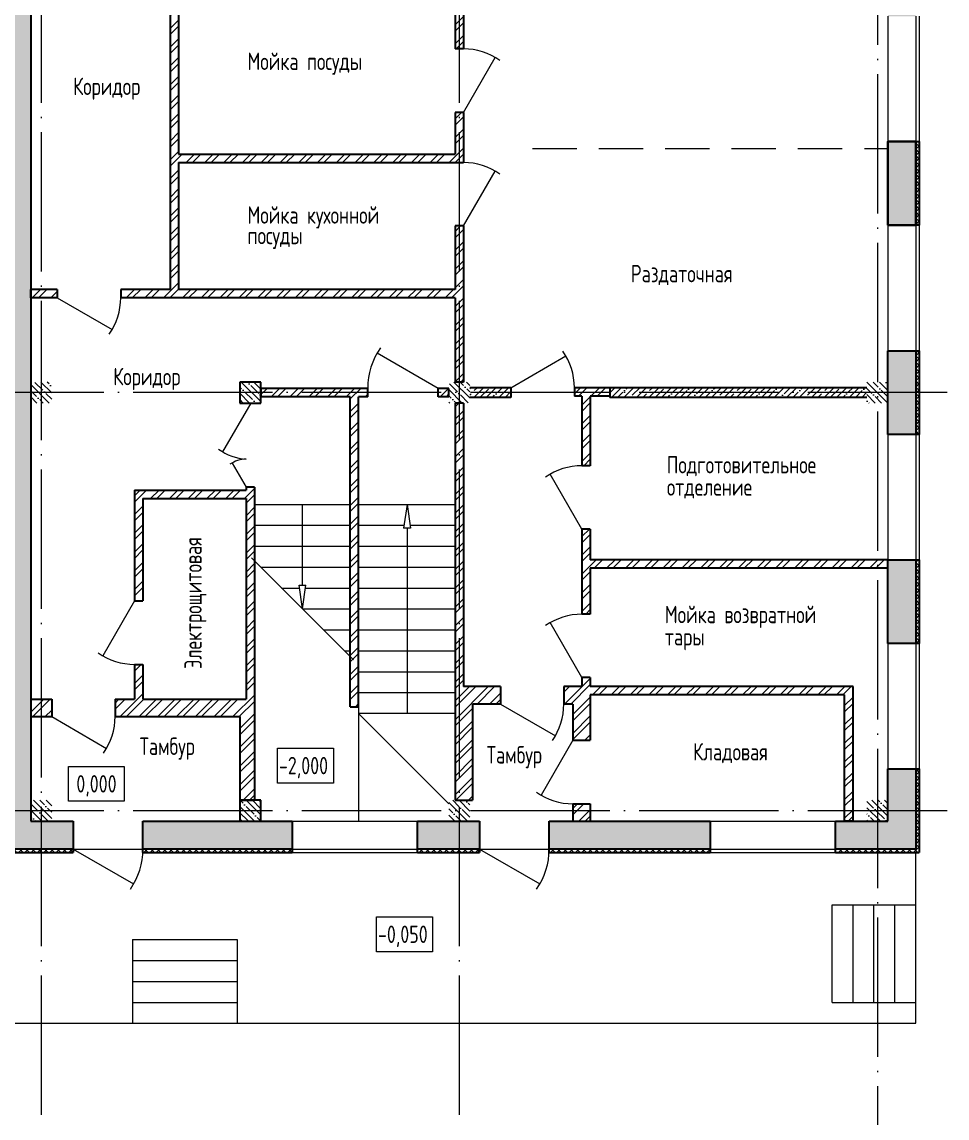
# Model space of a CAD drawing. Extents: x -965262 to 1142518, y -357520 to 71675.
# Drawn here: x 113675 to 126953, y -227562 to -211834 of the extents above; entities that cross this region are included whole.
import ezdxf

# ---------------------------------------------------------------- set-up
doc = ezdxf.new("R2010")
doc.units = 0
doc.header["$LTSCALE"] = 10
doc.linetypes.add('DOTE', pattern=[2.42, 2, -0.2, 0.02, -0.2])
doc.linetypes.add('невидимая', pattern=[9.525, 6.35, -3.175])
doc.layers.get('0').update_dxf_attribs({"linetype": 'CONTINUOUS', "lineweight": 30})
doc.layers.add('DOTE', color=7, linetype='DOTE', lineweight=9)
doc.styles.add('GOST 2.304', font='isocpeur.ttf', dxfattribs={"width": 0.75, "height": 250})
pattern_1 = [(135, (79670.67, -272886.6), (-44.90128, -44.90128), []), (225, (79670.67, -272886.6), (44.90128, -44.90128), [])]
pattern_2 = [(135, (79670.67, -272886.6), (-89.80256, -89.80256), []), (135, (79670.67, -272796.8), (-89.80256, -89.80256), [158.75, -31.75, 0, -31.75])]

msp = doc.modelspace()

# ---------------------------------------------------------------- hatches: boundary and pattern name
at = {"lineweight": 15}
h = msp.add_hatch(dxfattribs=at)
h.set_pattern_fill('ANSI35', scale=40, style=0)
h.set_pattern_definition([(45, (79670.67, -272886.6), (-179.6051, 179.6051), []), (45, (79850.27, -272886.6), (-179.6051, 179.6051), [317.5, -63.5, 0, -63.5])])
h.paths.add_polyline_path([(123552.6, -223302.1), (123399.4, -223302.1), (121242.6, -223307.6), (121242.6, -223702.1), (123552.6, -223702.1)])
h.paths.add_polyline_path([(114412.6, -223702.1), (113422.6, -223702.1), (113422.6, -198602.1), (114502.9, -198602.1), (114502.9, -199002.1), (113802.6, -199002.1), (113802.6, -223302.1), (114412.6, -223302.1)])
h.paths.add_polyline_path([(115412.6, -223702.1), (117552.6, -223702.1), (117552.6, -223302.1), (115412.6, -223302.1)])
h.paths.add_polyline_path([(119352.6, -223707.6), (120242.6, -223702.1), (120242.6, -223302.1), (119352.6, -223307.6)])
h.paths.add_polyline_path([(125352.6, -223702.1), (125352.6, -223302.1), (126102.6, -223302.1), (126102.6, -222552.3), (126502.6, -222552.3), (126502.6, -223701.7), (125352.6, -223702.1)])
h.paths.add_polyline_path([(126102.6, -220752.1), (126502.6, -220752.1), (126502.6, -219552.1), (126102.6, -219552.1)])
h.paths.add_polyline_path([(126102.6, -217752.3), (126502.6, -217752.3), (126502.6, -216552.3), (126102.6, -216552.3)])
h.paths.add_polyline_path([(126102.6, -214752.3), (126502.6, -214752.3), (126502.6, -213552.3), (126102.6, -213552.3)])
h.paths.add_polyline_path([(126102.6, -211752.3), (126502.6, -211752.3), (126502.6, -210552.3), (126102.6, -210552.3)])
h.paths.add_polyline_path([(126102.6, -208752.1), (126502.6, -208752.1), (126502.6, -207552.1), (126102.6, -207552.1)])
h.paths.add_polyline_path([(126102.6, -205752.1), (126502.6, -205752.1), (126502.6, -204552.1), (126102.6, -204552.1)])
h.paths.add_polyline_path([(126102.6, -202752.1), (126502.6, -202752.1), (126502.6, -201552.1), (126102.6, -201552.1)])
h.paths.add_polyline_path([(126102.6, -199752.3), (126102.6, -199002.1), (125351.8, -199002.1), (125352.6, -198602.1), (126502.6, -198602.1), (126502.6, -199752.1), (126102.6, -199752.1)])
h.paths.add_polyline_path([(122351.8, -199002.1), (123551.8, -199002.1), (123551.8, -198602.1), (122351.8, -198602.1)])
h.paths.add_polyline_path([(115402.9, -198997.6), (120552.6, -198997.6), (120552.6, -198602.1), (115402.9, -198602.1)])
h = msp.add_hatch(dxfattribs=at)
h.set_pattern_fill('ANSI32', scale=20, style=0)
h.set_pattern_definition([(45, (-359605.78, -304776.27), (-134.70384, 134.70384), []), (45, (-359515.98, -304776.27), (-134.70384, 134.70384), [])])
h.paths.add_polyline_path([(126102.6, -221371.7), (125602.6, -221371.7), (125602.6, -221491.7), (126102.6, -221491.7)])
h.paths.add_polyline_path([(125602.6, -221491.7), (125482.6, -221491.7), (125482.6, -223302.1), (125602.6, -223302.1)])
h.paths.add_polyline_path([(115012.6, -204732.1), (115002.6, -204732.1), (115002.6, -204852.1), (115012.6, -204852.1)], flags=16)
h.paths.add_polyline_path([(115422.6, -204946.9), (115302.6, -204946.9), (115302.6, -205016.9), (115422.6, -205016.9)], flags=17)
h.paths.add_polyline_path([(118542.6, -207842.1), (118497.6, -207842.1), (118497.6, -207862.1), (118542.6, -207862.1)], flags=16)
h.paths.add_polyline_path([(118542.6, -207777.1), (118497.6, -207777.1), (118497.6, -207797.1), (118542.6, -207797.1)], flags=17)
h.paths.add_polyline_path([(118662.6, -207987.1), (118542.6, -207987.1), (118542.6, -208007.1), (118662.6, -208007.1)], flags=17)
h.paths.add_polyline_path([(118662.6, -205251.1), (118542.6, -205251.1), (118542.6, -205262.1), (118662.6, -205262.1)], flags=17)
h.paths.add_polyline_path([(121712.6, -217082.1), (121603.6, -217082.1), (121603.6, -217202.1), (121712.6, -217202.1)])
h.paths.add_polyline_path([(121832.6, -220331.7), (121712.6, -220331.7), (121712.6, -220461.7), (121832.6, -220461.7)], flags=17)
h.paths.add_polyline_path([(121832.6, -221241.7), (121712.6, -221241.7), (121712.6, -221371.7), (121832.6, -221371.7)])
h.paths.add_polyline_path([(120672.6, -221371.7), (120542.6, -221371.7), (120542.6, -221621.7), (120672.6, -221621.7)], flags=17)
h.paths.add_polyline_path([(121582.6, -221371.7), (121452.6, -221371.7), (121452.6, -221621.7), (121582.6, -221621.7)])
h.paths.add_polyline_path([(121832.6, -222142.1), (121582.6, -222142.1), (121582.6, -222392.1), (121832.6, -222392.1)], flags=17)
h.paths.add_polyline_path([(121832.6, -223052.1), (121582.6, -223052.1), (121582.6, -223302.1), (121832.6, -223302.1)])
h.paths.add_polyline_path([(115412.6, -220072.1), (115292.6, -220072.1), (115292.6, -220142.1), (115412.6, -220142.1)], flags=17)
h.paths.add_polyline_path([(120142.6, -223152.1), (120102.6, -223152.1), (120102.6, -223302.1), (120142.6, -223302.1)], flags=17)
h.paths.add_polyline_path([(120142.6, -223002.1), (120102.6, -223002.1), (120102.6, -223152.1), (120142.6, -223152.1)], flags=17)
h.paths.add_polyline_path([(122113.5, -217202.1), (121832.6, -217202.1), (121832.6, -217222.1), (122113.5, -217222.1)], flags=17)
h.paths.add_polyline_path([(122113.5, -217202.1), (121832.6, -217202.1), (121832.6, -217222.1), (122113.5, -217222.1)], flags=17)
h.paths.add_polyline_path([(122113.5, -217152.1), (121712.6, -217152.1), (121712.6, -217202.1), (122113.5, -217202.1)])
h.paths.add_polyline_path([(122113.5, -217082.1), (121712.6, -217082.1), (121712.6, -217152.1), (122113.5, -217152.1)])
h.paths.add_polyline_path([(120942.4, -210904.1), (120822.4, -210904.1), (120822.4, -211301.7), (120102.6, -211301.7), (120102.6, -211302.1), (119802.6, -211302.1), (119802.6, -211301.7), (115802.6, -211301.7), (115802.6, -215672.1), (115093.1, -215672.1), (115093.1, -215792.1), (119892.6, -215792.1), (119892.6, -217002.1), (120012.6, -217002.1), (120012.6, -215552.1), (120012.6, -214762.1), (119892.6, -214762.1), (119892.6, -215672.1), (115922.6, -215672.1), (115922.6, -213851.7), (120012.6, -213851.7), (120012.6, -213131.7), (119892.6, -213131.7), (119892.6, -213731.7), (115922.6, -213731.7), (115922.6, -211421.7), (119892.6, -211421.7), (119892.6, -212221.7), (120012.6, -212221.7), (120012.6, -211421.7), (120942.4, -211421.7)])
h.paths.add_polyline_path([(114183.1, -215672.1), (113802.6, -215672.1), (113802.6, -215792.1), (114183.1, -215792.1)])
h.paths.add_polyline_path([(118637.6, -217092.1), (117102.6, -217092.1), (117102.6, -217212.1), (118387.6, -217212.1), (118387.6, -221661.7), (118507.6, -221661.7), (118507.6, -217212.1), (118637.6, -217212.1)])
h.paths.add_polyline_path([(117012.6, -218511.7), (116892.6, -218511.7), (116892.6, -218552.1), (115292.6, -218552.1), (115292.6, -220072.1), (115412.6, -220072.1), (115412.6, -218672.1), (116892.6, -218672.1), (116892.6, -221552.1), (115412.6, -221552.1), (115412.6, -221052.1), (115292.6, -221052.1), (115292.6, -221552.1), (115012.6, -221552.1), (115012.6, -221802.1), (116802.6, -221802.1), (116802.6, -223002.1), (117012.6, -223002.1)])
h.paths.add_polyline_path([(120672.6, -221371.7), (120012.6, -221371.7), (120012.6, -217302.1), (119892.6, -217302.1), (119892.6, -223002.1), (120102.6, -223002.1), (120102.6, -223302.1), (120142.6, -223302.1), (120142.6, -221621.7), (120672.6, -221621.7)])
h.paths.add_polyline_path([(119802.6, -217092.1), (119647.6, -217092.1), (119647.6, -217212.1), (119802.6, -217212.1)])
h.paths.add_polyline_path([(120803.5, -217082.1), (120102.6, -217082.1), (120102.6, -217222.1), (120803.5, -217222.1)], flags=17)
h.paths.add_polyline_path([(121832.6, -217222.1), (121712.6, -217222.1), (121712.6, -218201.7), (121832.6, -218201.7)])
h.paths.add_polyline_path([(125802.6, -217082.1), (122113.5, -217082.1), (122113.5, -217222.1), (125802.6, -217222.1)], flags=17)
h.paths.add_polyline_path([(126102.6, -219551.7), (121832.6, -219551.7), (121832.6, -219111.7), (121712.6, -219111.7), (121712.6, -219551.7), (121712.6, -220461.7), (121832.6, -220461.7), (121832.6, -219671.7), (126102.6, -219671.7)])
h.paths.add_polyline_path([(126102.6, -221371.7), (121712.6, -221371.7), (121582.6, -221371.7), (121582.6, -221621.7), (121582.6, -222392.1), (121832.6, -222392.1), (121832.6, -221491.7), (126102.6, -221491.7)])
h.paths.add_polyline_path([(118662.4, -200207.1), (118542.4, -200207.1), (118542.4, -200462.1), (118542.6, -204732.1), (115002.6, -204732.1), (115002.6, -204852.1), (115302.6, -204852.1), (115302.6, -205016.9), (115422.6, -205016.9), (115422.6, -204852.1), (116922.6, -204852.1), (116922.6, -205752.1), (116177.6, -205752.1), (116177.6, -205817.1), (116922.6, -205817.1), (116922.6, -206737.1), (115422.6, -206737.1), (115422.6, -205817.1), (115467.6, -205817.1), (115467.6, -205752.1), (115422.6, -205752.1), (115422.6, -205657.1), (115302.6, -205657.1), (115302.6, -207042.1), (115302.6, -207957.1), (115422.6, -207957.1), (115422.6, -207842.1), (115467.6, -207842.1), (115467.6, -207777.1), (115422.6, -207777.1), (115422.6, -206857.1), (116922.6, -206857.1), (116922.6, -207777.1), (116177.6, -207777.1), (116177.6, -207842.1), (116922.6, -207842.1), (116922.6, -208762.1), (115422.6, -208762.1), (115422.6, -208667.1), (115302.6, -208667.1), (115302.6, -208882.1), (115302.6, -208992.1), (115302.6, -210041.7), (115822.6, -210041.7), (115822.6, -209921.7), (115422.6, -209921.7), (115422.6, -208992.1), (115422.6, -208882.1), (116922.6, -208882.1), (116922.6, -209921.7), (116768.6, -209921.7), (116532.6, -209921.7), (116532.6, -210041.7), (117042.6, -210041.7), (117042.6, -209001.7), (117042.6, -208882.1), (118662.6, -208882.1), (119502.4, -208882.1), (119502.4, -209841.7), (119622.4, -209841.7), (119622.4, -208882.1), (119782.4, -208882.1), (119782.4, -208762.1), (118662.6, -208762.1), (118662.6, -208697.1), (118542.6, -208697.1), (118542.6, -208762.1), (117042.6, -208762.1), (117042.6, -208542.1), (117042.6, -207842.1), (117787.6, -207842.1), (117787.6, -207777.1), (117042.6, -207777.1), (117042.6, -206857.1), (118542.6, -206857.1), (118542.6, -206922.1), (118542.6, -207797.1), (118497.6, -207797.1), (118497.6, -207862.1), (118542.6, -207862.1), (118542.6, -207897.1), (118542.6, -208007.1), (118662.6, -208007.1), (118662.6, -206922.1), (118662.6, -206172.1), (118542.6, -206172.1), (118542.6, -206737.1), (117042.6, -206737.1), (117042.6, -204852.1), (118542.6, -204852.1), (118542.6, -205251.1), (118662.6, -205251.1), (118662.6, -205202.1), (119802.6, -205202.1), (119802.6, -205082.1), (118662.4, -205082.1)])
h.paths.add_polyline_path([(125802.6, -205082.1), (120102.6, -205082.1), (120102.6, -205222.1), (125802.6, -205222.1)], flags=17)
h.paths.add_polyline_path([(120942.4, -205222.1), (120822.4, -205222.1), (120822.4, -206722.1), (120822.4, -208761.7), (120692.4, -208761.7), (120692.4, -208881.7), (120822.4, -208881.7), (120822.4, -209994.1), (120942.4, -209994.1)])
h.paths.add_polyline_path([(118662.4, -199152.1), (118542.4, -199152.1), (118542.4, -199297.1), (118662.4, -199297.1)])
h.paths.add_polyline_path([(118662.4, -199002.1), (118542.4, -199002.1), (118542.4, -199152.1), (118662.4, -199152.1)])
h.paths.add_polyline_path([(113802.6, -221802.1), (113802.6, -221552.1), (114102.6, -221552.1), (114102.6, -221802.1)])
h.paths.add_polyline_path([(122113.5, -217222.1), (122113.5, -217082.1), (125802.6, -217082.1), (125802.6, -217222.1)])
h.paths.add_polyline_path([(120102.6, -217222.1), (120102.6, -217082.1), (120803.5, -217082.1), (120803.5, -217222.1)])
h.paths.add_polyline_path([(120102.6, -205222.1), (120102.6, -205082.1), (125802.6, -205082.1), (125802.6, -205222.1)])
h = msp.add_hatch(dxfattribs=at)
h.set_pattern_fill('ANSI37', scale=20, angle=90, style=0)
h.set_pattern_definition(pattern_1)
h.paths.add_polyline_path([(126552.6, -213552.1), (126502.6, -213552.1), (126502.6, -214752.3), (126552.6, -214752.3)])
h = msp.add_hatch(dxfattribs=at)
h.set_pattern_fill('ANSI37', scale=20, angle=90, style=0)
h.set_pattern_definition(pattern_1)
h.paths.add_polyline_path([(126552.6, -216552.1), (126502.6, -216552.1), (126502.6, -217752.3), (126552.6, -217752.3)])
h = msp.add_hatch(dxfattribs=at)
h.set_pattern_fill('ANSI35', scale=20, angle=90, style=0)
h.set_pattern_definition(pattern_2)
h.paths.add_polyline_path([(113952.6, -217002.1), (113802.6, -217002.1), (113802.6, -217152.1), (113952.6, -217152.1)])
h.paths.add_polyline_path([(113952.6, -217152.1), (113802.6, -217152.1), (113802.6, -217302.1), (113952.6, -217302.1)])
h.paths.add_polyline_path([(114102.6, -217152.1), (113952.6, -217152.1), (113952.6, -217302.1), (114102.6, -217302.1)])
h.paths.add_polyline_path([(114102.6, -217002.1), (113952.6, -217002.1), (113952.6, -217152.1), (114102.6, -217152.1)])
h = msp.add_hatch(dxfattribs=at)
h.set_pattern_fill('ANSI35', scale=20, angle=90, style=0)
h.set_pattern_definition(pattern_2)
h.paths.add_polyline_path([(116952.6, -217002.1), (116802.6, -217002.1), (116802.6, -217152.1), (116952.6, -217152.1)])
h.paths.add_polyline_path([(116952.6, -217152.1), (116802.6, -217152.1), (116802.6, -217302.1), (116952.6, -217302.1)])
h.paths.add_polyline_path([(117102.6, -217152.1), (116952.6, -217152.1), (116952.6, -217302.1), (117102.6, -217302.1)])
h.paths.add_polyline_path([(117102.6, -217002.1), (116952.6, -217002.1), (116952.6, -217152.1), (117102.6, -217152.1)])
h = msp.add_hatch(dxfattribs=at)
h.set_pattern_fill('ANSI35', scale=20, angle=90, style=0)
h.set_pattern_definition(pattern_2)
h.paths.add_polyline_path([(119952.6, -217002.1), (119802.6, -217002.1), (119802.6, -217152.1), (119952.6, -217152.1)])
h.paths.add_polyline_path([(119952.6, -217152.1), (119802.6, -217152.1), (119802.6, -217302.1), (119952.6, -217302.1)])
h.paths.add_polyline_path([(120102.6, -217152.1), (119952.6, -217152.1), (119952.6, -217302.1), (120102.6, -217302.1)])
h.paths.add_polyline_path([(120102.6, -217002.1), (119952.6, -217002.1), (119952.6, -217152.1), (120102.6, -217152.1)])
h = msp.add_hatch(dxfattribs=at)
h.set_pattern_fill('ANSI35', scale=20, angle=90, style=0)
h.set_pattern_definition(pattern_2)
h.paths.add_polyline_path([(125952.6, -217002.1), (125802.6, -217002.1), (125802.6, -217152.1), (125952.6, -217152.1)])
h.paths.add_polyline_path([(125952.6, -217152.1), (125802.6, -217152.1), (125802.6, -217302.1), (125952.6, -217302.1)])
h.paths.add_polyline_path([(126102.6, -217152.1), (125952.6, -217152.1), (125952.6, -217302.1), (126102.6, -217302.1)])
h.paths.add_polyline_path([(126102.6, -217002.1), (125952.6, -217002.1), (125952.6, -217152.1), (126102.6, -217152.1)])
h = msp.add_hatch(dxfattribs=at)
h.set_pattern_fill('ANSI35', scale=20)
h.set_pattern_definition([(45, (120751.29, -217169.02), (-89.8026, 89.8026), []), (45, (120841.09, -217169.02), (-89.8026, 89.8026), [158.75, -31.75, 0, -31.75])])
h.paths.add_polyline_path([(120803.5, -217082.1), (120693.6, -217082.1), (120693.6, -217222.1), (120803.5, -217222.1)], flags=17)
h.paths.add_polyline_path([(120102.6, -217222.1), (120102.6, -217082.1), (120803.5, -217082.1), (120803.5, -217222.1)])
h.paths.add_polyline_path([(122113.5, -217222.1), (122113.5, -217082.1), (125802.6, -217082.1), (125802.6, -217222.1)])
h = msp.add_hatch(dxfattribs=at)
h.set_pattern_fill('ANSI37', scale=20, angle=90, style=0)
h.set_pattern_definition(pattern_1)
h.paths.add_polyline_path([(126552.6, -219552.1), (126502.6, -219552.1), (126502.6, -220752.3), (126552.6, -220752.3)])
h = msp.add_hatch(dxfattribs=at)
h.set_pattern_fill('ANSI37', scale=20, angle=90, style=0)
h.set_pattern_definition(pattern_1)
h.paths.add_polyline_path([(126552.6, -222552.1), (126502.6, -222552.1), (126502.6, -223702.1), (125352.6, -223702.1), (125352.6, -223752.1), (126552.6, -223752.1)])
h = msp.add_hatch(dxfattribs=at)
h.set_pattern_fill('ANSI35', scale=20, angle=90, style=0)
h.set_pattern_definition(pattern_2)
h.paths.add_polyline_path([(113952.6, -223002.1), (113802.6, -223002.1), (113802.6, -223152.1), (113952.6, -223152.1)])
h.paths.add_polyline_path([(113952.6, -223152.1), (113802.6, -223152.1), (113802.6, -223302.1), (113952.6, -223302.1)])
h.paths.add_polyline_path([(114102.6, -223152.1), (113952.6, -223152.1), (113952.6, -223302.1), (114102.6, -223302.1)])
h.paths.add_polyline_path([(114102.6, -223002.1), (113952.6, -223002.1), (113952.6, -223152.1), (114102.6, -223152.1)])
h = msp.add_hatch(dxfattribs=at)
h.set_pattern_fill('ANSI35', scale=20, angle=90, style=0)
h.set_pattern_definition(pattern_2)
h.paths.add_polyline_path([(116952.6, -223002.1), (116802.6, -223002.1), (116802.6, -223152.1), (116952.6, -223152.1)])
h.paths.add_polyline_path([(116952.6, -223152.1), (116802.6, -223152.1), (116802.6, -223302.1), (116952.6, -223302.1)])
h.paths.add_polyline_path([(117102.6, -223152.1), (116952.6, -223152.1), (116952.6, -223302.1), (117102.6, -223302.1)])
h.paths.add_polyline_path([(117102.6, -223002.1), (116952.6, -223002.1), (116952.6, -223152.1), (117102.6, -223152.1)])
h = msp.add_hatch(dxfattribs=at)
h.set_pattern_fill('ANSI35', scale=20, angle=90, style=0)
h.set_pattern_definition(pattern_2)
h.paths.add_polyline_path([(119952.6, -223002.1), (119802.6, -223002.1), (119802.6, -223152.1), (119952.6, -223152.1)])
h.paths.add_polyline_path([(119952.6, -223152.1), (119802.6, -223152.1), (119802.6, -223302.1), (119952.6, -223302.1)])
h.paths.add_polyline_path([(120102.6, -223152.1), (119952.6, -223152.1), (119952.6, -223302.1), (120102.6, -223302.1)])
h.paths.add_polyline_path([(120102.6, -223002.1), (119952.6, -223002.1), (119952.6, -223152.1), (120102.6, -223152.1)])
h = msp.add_hatch(dxfattribs=at)
h.set_pattern_fill('ANSI35', scale=20, angle=90, style=0)
h.set_pattern_definition(pattern_2)
h.paths.add_polyline_path([(125952.6, -223002.1), (125802.6, -223002.1), (125802.6, -223152.1), (125952.6, -223152.1)])
h.paths.add_polyline_path([(125952.6, -223152.1), (125802.6, -223152.1), (125802.6, -223302.1), (125952.6, -223302.1)])
h.paths.add_polyline_path([(126102.6, -223152.1), (125952.6, -223152.1), (125952.6, -223302.1), (126102.6, -223302.1)])
h.paths.add_polyline_path([(126102.6, -223002.1), (125952.6, -223002.1), (125952.6, -223152.1), (126102.6, -223152.1)])
h = msp.add_hatch(dxfattribs=at)
h.set_pattern_fill('ANSI37', scale=20, angle=90, style=0)
h.set_pattern_definition(pattern_1)
h.paths.add_polyline_path([(113332.6, -223752.1), (113332.6, -223652.1), (113422.6, -223652.6), (113422.6, -223702.1), (114412.6, -223702.1), (114412.6, -223752.1), (113332.6, -223752.1)])
h = msp.add_hatch(dxfattribs=at)
h.set_pattern_fill('ANSI37', scale=20, angle=90, style=0)
h.set_pattern_definition(pattern_1)
h.paths.add_polyline_path([(117552.6, -223702.1), (115412.6, -223702.1), (115412.6, -223752.1), (117552.6, -223752.1)])
h = msp.add_hatch(dxfattribs=at)
h.set_pattern_fill('ANSI37', scale=20, angle=90, style=0)
h.set_pattern_definition(pattern_1)
h.paths.add_polyline_path([(119352.6, -223752.1), (120242.6, -223752.1), (120242.6, -223702.1), (119352.6, -223702.1)])
h = msp.add_hatch(dxfattribs=at)
h.set_pattern_fill('ANSI37', scale=20, angle=90, style=0)
h.set_pattern_definition(pattern_1)
h.paths.add_polyline_path([(123552.6, -223702.1), (121242.6, -223702.1), (121242.6, -223752.1), (123552.6, -223752.1)])

# ---------------------------------------------------------------- linework, layer by layer
at = {"color": 7, "extrusion": (0, 0, -1)}
for p, q in [((113802.6, -199002.1, -3259.8), (113802.6, -223302.1, -3259.8)), ((126102.6, -214752.3, -3259.8), (126102.6, -213552.3, -3259.8)), ((126102.6, -213552.3, -3259.8), (126552.6, -213552.3, -1451.3)), ((126502.6, -213552.3, -3259.8), (126502.6, -214752.3, -3259.8)), ((126552.6, -214751.9, -1451.3), (126102.6, -214752.3, -3259.8)), ((126102.6, -217752.3, -3259.8), (126102.6, -216552.3, -3259.8)), ((126102.6, -216552.3, -3259.8), (126552.6, -216552.3, -1451.3)), ((126502.6, -216552.3, -3259.8), (126502.6, -217752.3, -3259.8)), ((126552.6, -217752.3, -1451.3), (126102.6, -217752.3, -3259.8)), ((126102.6, -219552.3, -3259.8), (126552.6, -219551.9, -1451.3)), ((126102.6, -220752.3, -3259.8), (126102.6, -219552.3, -3259.8)), ((126502.6, -219552.3, -3259.8), (126502.6, -220752.3, -3259.8)), ((126552.6, -220752.3, -1451.3), (126102.6, -220752.3, -3259.8)), ((126102.6, -222552.3, -3259.8), (126552.6, -222552.3, -1451.3)), ((126102.6, -223302.1, -3259.8), (126102.6, -222552.3, -3259.8)), ((126502.6, -222552.3, -3259.8), (126502.6, -223702.1, -3259.8)), ((113802.6, -223302.1, -3259.8), (114412.6, -223302.1, -3259.8)), ((114412.6, -223302.1, -3259.8), (114412.6, -223752.1, -1451.3)), ((115412.6, -223752.1, -1451.3), (115412.6, -223302.1, -3259.8)), ((115412.6, -223302.1, -3259.8), (117552.6, -223302.1, -3259.8)), ((117552.6, -223302.1, -3259.8), (117552.6, -223752.1, -1451.3)), ((119352.6, -223752.1, -1451.3), (119352.6, -223302.1, -3259.8)), ((119352.6, -223302.1, -3259.8), (120242.6, -223302.1, -3259.8)), ((120242.6, -223302.1, -3259.8), (120242.6, -223752.1, -1451.3)), ((121242.6, -223752.1, -1451.3), (121242.6, -223302.1, -3259.8)), ((121242.6, -223302.1, -3259.8), (123552.6, -223302.1, -3259.8)), ((123552.6, -223302.1, -3259.8), (123552.6, -223752.1, -1451.3)), ((125352.6, -223302.1, -3259.8), (126102.6, -223302.1, -3259.8)), ((125352.6, -223752.1, -1451.3), (125352.6, -223302.1, -3259.8)), ((114412.6, -223702.1, -3259.8), (113422.6, -223702.1, -3259.8)), ((117552.6, -223702.1, -3259.8), (115412.6, -223702.1, -3259.8)), ((120242.6, -223702.1, -3259.8), (119352.6, -223702.1, -3259.8)), ((123552.6, -223702.1, -3259.8), (121242.6, -223702.1, -3259.8)), ((126502.6, -223702.1, -3259.8), (125352.6, -223702.1, -3259.8))]:
    msp.add_line(p, q, dxfattribs=at)
at = {"color": 7}
for p, q in [((115802.6, -211301.7, -4711.1), (115802.6, -215672.1, -4711.1)), ((115922.6, -211421.7, -4711.1), (115922.6, -213731.7, -4711.1)), ((119892.6, -211421.7, -4711.1), (119892.6, -212221.7, -4711.1)), ((120012.6, -211421.7, -4711.1), (120012.6, -212221.7, -4711.1)), ((120012.6, -212221.7, -4711.1), (119892.6, -212221.7, -4711.1)), ((119892.6, -213131.7, -4711.1), (119892.6, -213731.7, -4711.1)), ((120012.6, -213131.7, -4711.1), (119892.6, -213131.7, -4711.1)), ((120012.6, -213131.7, -4711.1), (120012.6, -213851.7, -4711.1)), ((126502.6, -213552.1, -1451.3), (126502.6, -214752.1, -1451.3)), ((126552.6, -213552.1, -1451.3), (126552.6, -214752.1, -1451.3)), ((115922.6, -213731.7, -4711.1), (119892.6, -213731.7, -4711.1)), ((115922.6, -213851.7, -4711.1), (120012.6, -213851.7, -4711.1)), ((115922.6, -213851.7, -4711.1), (115922.6, -215672.1, -4711.1)), ((119892.6, -214762.1, -4711.1), (119892.6, -215672.1, -4711.1)), ((120012.6, -214762.1, -4711.1), (119892.6, -214762.1, -4711.1)), ((120012.6, -214762.1, -4711.1), (120012.6, -215552.1, -4711.1)), ((120012.6, -215552.1, -4711.1), (120012.6, -217001.7, -4711.1)), ((114183.1, -215672.1, -4711.1), (113802.6, -215672.1, -4711.1)), ((113802.6, -215792.1, -4711.1), (113802.6, -215672.1, -4711.1)), ((114183.1, -215672.1, -4711.1), (114183.1, -215792.1, -4711.1)), ((115802.6, -215672.1, -4711.1), (115093.1, -215672.1, -4711.1)), ((115093.1, -215672.1, -4711.1), (115093.1, -215792.1, -4711.1)), ((119892.6, -215672.1, -4711.1), (115922.6, -215672.1, -4711.1)), ((116802.6, -215672.1, -4711.1), (115922.6, -215672.1, -4711.1)), ((114183.1, -215792.1, -4711.1), (113802.6, -215792.1, -4711.1)), ((119892.6, -215792.1, -4711.1), (115093.1, -215792.1, -4711.1)), ((119892.6, -215792.1, -4711.1), (119892.6, -217001.7, -4711.1)), ((126502.6, -216552.1, -1451.3), (126502.6, -217752.1, -1451.3)), ((126552.6, -216552.1, -1451.3), (126552.6, -217752.1, -1451.3)), ((116802.6, -217002.1, -1451.3), (116802.6, -217302.1, -1451.3)), ((117102.6, -217002.1, -1451.3), (116802.6, -217002.1, -1451.3)), ((117102.6, -217302.1, -1451.3), (117102.6, -217002.1, -1451.3)), ((120012.6, -217002.1, -3259.8), (119892.6, -217002.1, -3259.8)), ((118637.6, -217092.1, -4711.1), (117102.6, -217092.1, -4711.1)), ((117102.6, -217092.1, -4711.1), (117102.6, -217212.1, -4711.1)), ((118637.6, -217212.1, -4711.1), (118637.6, -217092.1, -4711.1)), ((119647.6, -217212.1, -4711.1), (119647.6, -217092.1, -4711.1)), ((119802.6, -217092.1, -4711.1), (119647.6, -217092.1, -4711.1)), ((119802.6, -217212.1, -3259.8), (119802.6, -217092.1, -3259.8)), ((120693.6, -217082.1, -4711.1), (120102.6, -217082.1, -4711.1)), ((120693.6, -217082.1, -4711.1), (120693.6, -217222.1, -4711.1)), ((122113.5, -217082.1, -4711.1), (121603.6, -217082.1, -4711.1)), ((121603.6, -217082.1, -4711.1), (121603.6, -217202.1, -4711.1)), ((122113.5, -217082.1, -4711.1), (122113.5, -217202.1, -4711.1)), ((125802.6, -217082.1, -4711.1), (122113.5, -217082.1, -4711.1)), ((122113.5, -217082.1, -4711.1), (122113.5, -217222.1, -4711.1)), ((122113.5, -217082.1, -4711.1), (122113.5, -217202.1, -4711.1)), ((116802.6, -217302.1, -1451.3), (117102.6, -217302.1, -1451.3)), ((118387.6, -217212.1, -4711.1), (117102.6, -217212.1, -4711.1)), ((118387.6, -221661.7, -4711.1), (118387.6, -217212.1, -4711.1)), ((118637.6, -217212.1, -4711.1), (118507.6, -217212.1, -4711.1)), ((118507.6, -221661.7, -4711.1), (118507.6, -217212.1, -4711.1)), ((119802.6, -217212.1, -4711.1), (119647.6, -217212.1, -4711.1)), ((119892.6, -217302.1, -4711.1), (119892.6, -223002.1, -4711.1)), ((120012.6, -217302.1, -3259.8), (119892.6, -217302.1, -3259.8)), ((120012.6, -217302.1, -4711.1), (120012.6, -221371.7, -4711.1)), ((120693.6, -217222.1, -4711.1), (120102.6, -217222.1, -4711.1)), ((121712.6, -217202.1, -4711.1), (121603.6, -217202.1, -4711.1)), ((121712.6, -217202.1, -4711.1), (121712.6, -218201.7, -4711.1)), ((121832.6, -217202.1, -4711.1), (121832.6, -218201.7, -4711.1)), ((122113.5, -217202.1, -4711.1), (121832.6, -217202.1, -4711.1)), ((125802.6, -217222.1, -4711.1), (122113.5, -217222.1, -4711.1)), ((121832.6, -218201.7, -4711.1), (121712.6, -218201.7, -4711.1)), ((115292.6, -218552.1, -4711.1), (115292.6, -220142.1, -4711.1)), ((115292.6, -218552.1, -4711.1), (116892.6, -218552.1, -4711.1)), ((117012.6, -218511.7, -4711.1), (116892.6, -218511.7, -4711.1)), ((116892.6, -218511.7, -4711.1), (116892.6, -218552.1, -4711.1)), ((117012.6, -218511.7, -4711.1), (117012.6, -223002.1, -4711.1)), ((115412.6, -218672.1, -4711.1), (115412.6, -220142.1, -4711.1)), ((115412.6, -218672.1, -4711.1), (116892.6, -218672.1, -4711.1)), ((116892.6, -218672.1, -4711.1), (116892.6, -221552.1, -4711.1)), ((121832.6, -219111.7, -4711.1), (121712.6, -219111.7, -4711.1)), ((121712.6, -219111.7, -4711.1), (121712.6, -219551.7, -4711.1)), ((121832.6, -219111.7, -4711.1), (121832.6, -219551.7, -4711.1)), ((121712.6, -219551.7, -4711.1), (121712.6, -220331.7, -4711.1)), ((126102.6, -219551.7, -4711.1), (121832.6, -219551.7, -4711.1)), ((126102.6, -219671.7, -4711.1), (126102.6, -219552.3, -3259.8)), ((126502.6, -219552.1, -1451.3), (126502.6, -220752.1, -1451.3)), ((126552.6, -219552.1, -1451.3), (126552.6, -220752.1, -1451.3)), ((126102.6, -219671.7, -4711.1), (121832.6, -219671.7, -4711.1)), ((121832.6, -219671.7, -4711.1), (121832.6, -220331.7, -4711.1)), ((115292.6, -220142.1, -4711.1), (115412.6, -220142.1, -4711.1)), ((121832.6, -220331.7, -4711.1), (121712.6, -220331.7, -4711.1)), ((115292.6, -221052.1, -4711.1), (115292.6, -221552.1, -4711.1)), ((115292.6, -221052.1, -4711.1), (115412.6, -221052.1, -4711.1)), ((115412.6, -221052.1, -4711.1), (115412.6, -221552.1, -4711.1)), ((121712.6, -221241.7, -4711.1), (121712.6, -221371.7, -4711.1)), ((121832.6, -221241.7, -4711.1), (121712.6, -221241.7, -4711.1)), ((121832.6, -221241.7, -4711.1), (121832.6, -221371.7, -4711.1)), ((120542.6, -221371.7, -4711.1), (120012.6, -221371.7, -4711.1)), ((120542.6, -221371.7, -4711.1), (120542.6, -221621.7, -4711.1)), ((121712.6, -221371.7, -4711.1), (121452.6, -221371.7, -4711.1)), ((121452.6, -221371.7, -4711.1), (121452.6, -221621.7, -4711.1)), ((125602.6, -221371.7, -4711.1), (121832.6, -221371.7, -4711.1)), ((125602.6, -223302.1, -1451.3), (125602.6, -221371.7, -4711.1)), ((113802.6, -221552.1, -4711.1), (114102.6, -221552.1, -4711.1)), ((113802.6, -221552.1, -4711.1), (113802.6, -221802.1, -4711.1)), ((114102.6, -221552.1, -4711.1), (114102.6, -221802.1, -4711.1)), ((115012.6, -221552.1, -4711.1), (115292.6, -221552.1, -4711.1)), ((115012.6, -221552.1, -4711.1), (115012.6, -221802.1, -4711.1)), ((115412.6, -221552.1, -4711.1), (116892.6, -221552.1, -4711.1)), ((125482.6, -221491.7, -4711.1), (121832.6, -221491.7, -4711.1)), ((121832.6, -221491.7, -4711.1), (121832.6, -222142.1, -4711.1)), ((125482.6, -223302.1, -1451.3), (125482.6, -221491.7, -4711.1)), ((118387.6, -221661.7, -4711.1), (118507.6, -221661.7, -4711.1)), ((120142.6, -221621.7, -4711.1), (120142.6, -223002.1, -4711.1)), ((120542.6, -221621.7, -4711.1), (120142.6, -221621.7, -4711.1)), ((121582.6, -221621.7, -4711.1), (121452.6, -221621.7, -4711.1)), ((121582.6, -221621.7, -4711.1), (121582.6, -222142.1, -4711.1)), ((113802.6, -221802.1, -4711.1), (114102.6, -221802.1, -4711.1)), ((115012.6, -221802.1, -4711.1), (116802.6, -221802.1, -4711.1)), ((116802.6, -221802.1, -4711.1), (116802.6, -223002.1, -4711.1)), ((121582.6, -222142.1, -4711.1), (121832.6, -222142.1, -4711.1)), ((126502.6, -222552.1, -1451.3), (126502.6, -223702.1, -1451.3)), ((126552.6, -222552.1, -1451.3), (126552.6, -223752.1, -1451.3)), ((116802.6, -223002.1, -1451.3), (116802.6, -223302.1, -1451.3)), ((117102.6, -223002.1, -1451.3), (116802.6, -223002.1, -1451.3)), ((116802.6, -223002.1, -4711.1), (117012.6, -223002.1, -4711.1)), ((117102.6, -223302.1, -1451.3), (117102.6, -223002.1, -1451.3)), ((119892.6, -223002.1, -4711.1), (120142.6, -223002.1, -4711.1)), ((121582.6, -223052.1, -4711.1), (121832.6, -223052.1, -4711.1)), ((121582.6, -223052.1, -4711.1), (121582.6, -223302.1, -4711.1)), ((121832.6, -223052.1, -4711.1), (121832.6, -223302.1, -4711.1)), ((116802.6, -223302.1, -1451.3), (117102.6, -223302.1, -1451.3)), ((121582.6, -223302.1, -4711.1), (121832.6, -223302.1, -4711.1)), ((125602.6, -223302.1, -1451.3), (125482.6, -223302.1, -1451.3)), ((113332.6, -223752.1, -1451.3), (114412.6, -223752.1, -1451.3)), ((115412.6, -223752.1, -1451.3), (117552.6, -223752.1, -1451.3)), ((119352.6, -223752.1, -1451.3), (120242.6, -223752.1, -1451.3)), ((121242.6, -223752.1, -1451.3), (123552.6, -223752.1, -1451.3)), ((125352.6, -223752.1, -1451.3), (126552.6, -223752.1, -1451.3)), ((126502.2, -223702.1, -1451.3), (126502.6, -223701.7, -1451.3))]:
    msp.add_line(p, q, dxfattribs=at)
at = {"color": 7, "lineweight": 15}
for p, q in [((126102.6, -211752.1, -1451.3), (126102.6, -213552.1, -1451.3)), ((126502.6, -211752.1, -3259.8), (126502.6, -213552.1, -3259.8)), ((126552.6, -211751.9, -1451.3), (126552.6, -213551.9, -1451.3)), ((120012.6, -213131.7, -4711.1), (120467.6, -212343.6, -4711.1)), ((120012.6, -214762.1, -4711.1), (120467.6, -213974.1, -4711.1)), ((126102.6, -214752.1, -1451.3), (126102.6, -216552.1, -1451.3)), ((126502.6, -214752.1, -3259.8), (126502.6, -216552.1, -3259.8)), ((126552.6, -214751.9, -1451.3), (126552.6, -216551.9, -1451.3)), ((114183.1, -215792.1, -4711.1), (114971.1, -216247.1, -4711.1)), ((119647.6, -217092.1, -4711.1), (118772.9, -216587.1, -4711.1)), ((120693.6, -217082.1, -4711.1), (121481.7, -216627.1, -4711.1)), ((116558.2, -218003.6, -6894), (116963.2, -217302.1, -4711.1)), ((126102.6, -217752.1, -1451.3), (126102.6, -219552.1, -1451.3)), ((126502.6, -217752.1, -3259.8), (126502.6, -219552.1, -3259.8)), ((126552.6, -217751.9, -1451.3), (126552.6, -219551.9, -1451.3)), ((116691.2, -218163, -4711.1), (116892.6, -218511.7, -4711.1)), ((121712.6, -219111.7, -4711.1), (121257.6, -218323.6, -4711.1)), ((117012.6, -218757.1, -3259.8), (118387.6, -218757.1, -3259.8)), ((117702.6, -219917.8, -3259.8), (117702.6, -218757.1, -3259.8)), ((118507.6, -218757.1, -3259.8), (119892.6, -218757.1, -3259.8)), ((119202.6, -218757.1, -3259.8), (119153.6, -219096.4, -3259.8)), ((119202.6, -218757.1, -3259.8), (119251.6, -219096.4, -3259.8)), ((117012.6, -219057.1, -3259.8), (118392.6, -219057.1, -3259.8)), ((118512.6, -219057.1, -3259.8), (119159.2, -219057.1, -3259.8)), ((119245.9, -219057.1, -3259.8), (119892.6, -219057.1, -3259.8)), ((119251.6, -219096.4, -3259.8), (119153.6, -219096.4, -3259.8)), ((119202.6, -219096.4, -3259.8), (119202.6, -221757.1, -3259.8)), ((117012.6, -219357.1, -3259.8), (118392.6, -219357.1, -3259.8)), ((118512.6, -219357.1, -3259.8), (119892.6, -219357.1, -3259.8)), ((116971.3, -219525.8, -3259.8), (118433.9, -220988.4, -3259.8)), ((117102.6, -219657.1, -3259.8), (118392.6, -219657.1, -3259.8)), ((118512.6, -219657.1, -3259.8), (119892.6, -219657.1, -3259.8)), ((117402.6, -219957.1, -3259.8), (117659.3, -219957.1, -3259.8)), ((117702.6, -220257.1, -3259.8), (117653.6, -219917.8, -3259.8)), ((117653.6, -219917.8, -3259.8), (117751.6, -219917.8, -3259.8)), ((117702.6, -220257.1, -3259.8), (117751.6, -219917.8, -3259.8)), ((117745.9, -219957.1, -3259.8), (118392.6, -219957.1, -3259.8)), ((118512.6, -219957.1, -3259.8), (119892.6, -219957.1, -3259.8)), ((115292.6, -220142.1, -4711.1), (114837.6, -220930.2, -4711.1)), ((117702.6, -220257.1, -3259.8), (118392.6, -220257.1, -3259.8)), ((118512.6, -220257.1, -3259.8), (119892.6, -220257.1, -3259.8)), ((121712.6, -221241.7, -4711.1), (121257.6, -220453.6, -4711.1)), ((118002.6, -220557.1, -3259.8), (118392.6, -220557.1, -3259.8)), ((118512.6, -220557.1, -3259.8), (119892.6, -220557.1, -3259.8)), ((126102.6, -220752.1, -1451.3), (126102.6, -222552.1, -1451.3)), ((126502.6, -220752.1, -3259.8), (126502.6, -222552.1, -3259.8)), ((126552.6, -220751.9, -1451.3), (126552.6, -222551.9, -1451.3)), ((118302.6, -220857.1, -3259.8), (118392.6, -220857.1, -3259.8)), ((118512.6, -220857.1, -3259.8), (119892.6, -220857.1, -3259.8)), ((118512.6, -221157.1, -3259.8), (119892.6, -221157.1, -3259.8)), ((118512.6, -221457.1, -3259.8), (119892.6, -221457.1, -3259.8)), ((118507.6, -221661.7, -4711.1), (118507.6, -223302.1, -3259.8)), ((119892.6, -221757.1, -3259.8), (118507.6, -221757.1, -3259.8)), ((119802.6, -223052.1, -3259.8), (118507.6, -221757.1, -3259.8)), ((120542.6, -221621.7, -4711.1), (121330.7, -222076.7, -4711.1)), ((114102.6, -221802.1, -4711.1), (114890.7, -222257.1, -4711.1)), ((121582.6, -222142.1, -4711.1), (121127.6, -222930.2, -4711.1)), ((117345.1, -222255.5, -4711.1), (118145.1, -222255.5, -4711.1)), ((117345.1, -222755.5, -4711.1), (117345.1, -222255.5, -4711.1)), ((118145.1, -222255.5, -4711.1), (118145.1, -222755.5, -4711.1)), ((114344.2, -222517, -4711.1), (115144.2, -222517, -4711.1)), ((114344.2, -223017, -4711.1), (114344.2, -222517, -4711.1)), ((115144.2, -222517, -4711.1), (115144.2, -223017, -4711.1)), ((118145.1, -222755.5, -4711.1), (117345.1, -222755.5, -4711.1)), ((115144.2, -223017, -4711.1), (114344.2, -223017, -4711.1)), ((117552.6, -223302.1, -3259.8), (119352.6, -223302.1, -3259.8)), ((123552.6, -223302.1, -3259.8), (125352.6, -223302.1, -3259.8)), ((114412.6, -223702.1, -3259.8), (115412.6, -223702.1, -3259.8)), ((114412.6, -223702.1, -3259.8), (115278.6, -224202.1, -3259.8)), ((117552.6, -223702.1, -3259.8), (119352.6, -223702.1, -3259.8)), ((117552.6, -223752.1, -1451.3), (119352.6, -223752.1, -1451.3)), ((120242.6, -223702.1, -3259.8), (121242.6, -223702.1, -3259.8)), ((120242.6, -223702.1, -3259.8), (121108.6, -224202.1, -3259.8)), ((123552.6, -223702.1, -3259.8), (125352.6, -223702.1, -3259.8)), ((123552.6, -223752.1, -1451.3), (125352.6, -223752.1, -1451.3)), ((126502.6, -226202.1, -3259.8), (126502.6, -223752.1, -1149.9)), ((125302.6, -224502.1, -3259.8), (126502.6, -224502.1, -3259.8)), ((125302.6, -225902.1, -3259.8), (125302.6, -224502.1, -3259.8)), ((125602.6, -225902.1, -3259.8), (125602.6, -224502.1, -3259.8)), ((125902.6, -225902.1, -3259.8), (125902.6, -224502.1, -3259.8)), ((126202.6, -225902.1, -3259.8), (126202.6, -224502.1, -3259.8)), ((118766.3, -224676, -1451.3), (119566.3, -224676, -1451.3)), ((118766.3, -225176, -1451.3), (118766.3, -224676, -1451.3)), ((119566.3, -224676, -1451.3), (119566.3, -225176, -1451.3)), ((115262.6, -225002.1, -1451.3), (115262.6, -226202.1, -1451.3)), ((115262.6, -225002.1, -3259.8), (116762.6, -225002.1, -3259.8)), ((116762.6, -225002.1, -1451.3), (116762.6, -226202.1, -1451.3)), ((119566.3, -225176, -1451.3), (118766.3, -225176, -1451.3)), ((115262.6, -225302.1, -3259.8), (116762.6, -225302.1, -3259.8)), ((115262.6, -225602.1, -3259.8), (116762.6, -225602.1, -3259.8)), ((115262.6, -225902.1, -3259.8), (116762.6, -225902.1, -3259.8)), ((125302.6, -225902.1, -3259.8), (126502.6, -225902.1, -3259.8)), ((113332.6, -226202.1, -3259.8), (126502.6, -226202.1, -3259.8))]:
    msp.add_line(p, q, dxfattribs=at)
at = {"color": 7, "linetype": 'невидимая', "lineweight": 15, "ltscale": 10}
msp.add_line((121002.6, -213652.1, -4711.1), (126102.6, -213652.1, -4711.1), dxfattribs=at)
at = {"color": 7, "elevation": -3259.8}
msp.add_lwpolyline([(126102.6, -214752.3), (126502.6, -214752.3), (126502.6, -213552.3), (126102.6, -213552.3)], close=True, dxfattribs=at)
at = {"color": 7, "lineweight": 15}
for centre, radius, start, end in [((120012.6, -213131.7, -4711.1), 910, 55, 90), ((120012.6, -214762.1, -4711.1), 910, 55, 90), ((114183.1, -215792.1, -4711.1), 910, 325, 0), ((119647.6, -217092.1, -4711.1), 1010, 145, 180), ((120693.6, -217082.1, -4711.1), 910, 0, 35), ((116963.2, -217302.1, -4711.1), 810, 235, 265), ((116892.6, -218511.7, -4711.1), 402.7, 90, 125), ((121712.6, -219111.7, -4711.1), 910, 90, 125), ((121712.6, -221241.7, -4711.1), 910, 90, 125), ((115292.6, -220142.1, -4711.1), 910, 235, 270), ((120542.6, -221621.7, -4711.1), 910, 325, 0), ((114102.6, -221802.1, -4711.1), 910, 325, 0), ((121582.6, -222142.1, -4711.1), 910, 235, 270), ((114412.6, -223702.1, -3259.8), 1000, 325, 0), ((120242.6, -223702.1, -3259.8), 1000, 325, 0)]:
    msp.add_arc(centre, radius, start, end, dxfattribs=at)
at = {"layer": 'DOTE', "color": 7, "ltscale": 100, "extrusion": (0, -1, 0)}
for p, q in [((113952.6, -191637.3, -4711.1), (113952.6, -237487.4, -4711.1)), ((119952.6, -191637.3, -4711.1), (119952.6, -237687.4, -4711.1)), ((125952.6, -198064, -4711.1), (125952.6, -237687.4, -4711.1))]:
    msp.add_line(p, q, dxfattribs=at)
at = {"layer": 'DOTE', "color": 7, "ltscale": 100}
for p, q in [((126952.6, -217152.1, -4711.1), (55067.3, -217152.1, -4711.1)), ((126952.6, -223152.1, -4711.1), (55067.3, -223152.1, -4711.1))]:
    msp.add_line(p, q, dxfattribs=at)

# ---------------------------------------------------------------- texts
at = {"color": 7, "style": 'GOST 2.304', "width": 0.75}
for s, p in [('Мойка посуды', (116912.5, -212524.9, -4711.1)), ('Коридор', (114411, -212883.6, -4711.1)), ('Мойка кухонной', (116912.5, -214730, -4711.1)), ('посуды', (116912.5, -215024.3, -4711.1)), ('Раздаточная', (122414.2, -215570.9, -4711.1)), ('Коридор', (114986.6, -217047.8, -4711.1)), ('Подготовительное', (122930.9, -218312.5, -4711.1)), ('отделение', (122930.9, -218632.2, -4711.1)), ('Мойка возвратной', (122901.6, -220461.8, -4711.1)), ('тары', (122901.6, -220781.5, -4711.1)), ('Тамбур', (115364.4, -222352.2, -4711.1)), ('Тамбур', (120345.8, -222474.9, -4711.1)), ('Кладовая', (123305.9, -222430.5, -4711.1)), ('-2,000', (117364.2, -222629.5, -4711.1)), ('0,000', (114456.4, -222891, -4711.1)), ('-0,050', (118785.5, -225050, -1451.3))]:
    msp.add_text(s, height=250, dxfattribs=at).set_placement(p)
msp.add_text('Электрощитовая', height=250, rotation=90, dxfattribs=at).set_placement((116255.7, -221117.3, -4711.1))

doc.saveas('drawing.dxf')
